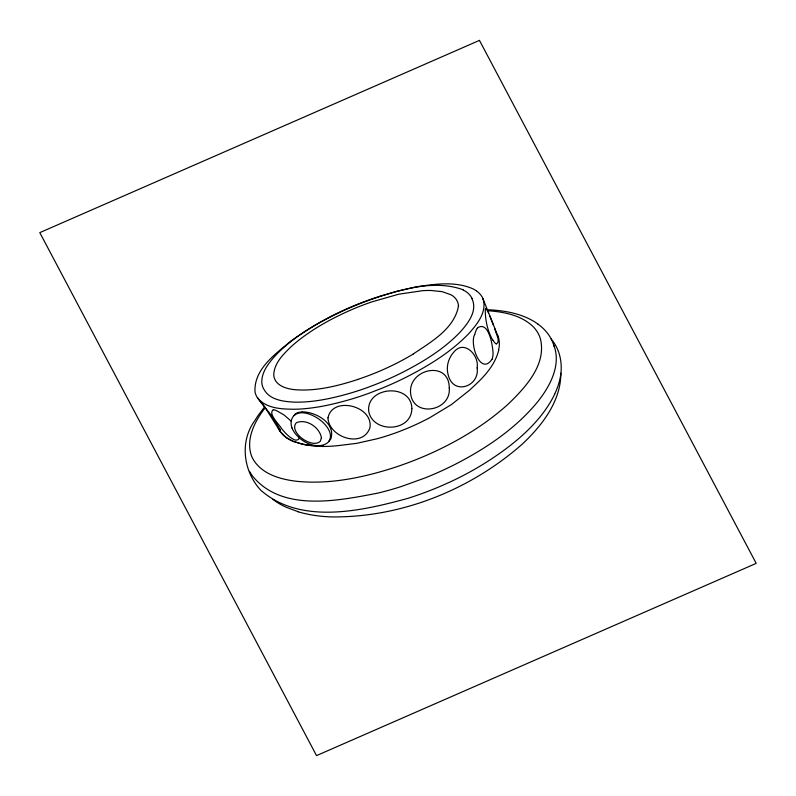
<?xml version="1.0" encoding="UTF-8"?>
<svg xmlns="http://www.w3.org/2000/svg" width="796" height="796" viewBox="0 0 796 796"><rect width="100%" height="100%" fill="white"/><g stroke="black" fill="none" stroke-linecap="round" stroke-linejoin="round"><path stroke-width="1.19" d="M554.643 394.139A84.267 77.103 2.8 0 0 560.334 377.244C562.822 364.09 560.205 349.673 551.359 339.295M498.774 350.001C495.012 365.563 483.321 377.662 471.789 388.05A128.564 117.629 2.8 0 1 469.212 390.478L451.441 404.557L429.93 417.601A257.974 236.034 2.8 0 1 406.02 428.875L398.895 431.691A232.352 212.592 2.8 0 1 377.394 438.686L356.757 443.332L338.996 445.531A137.927 126.196 2.8 0 1 322.201 446.476L306.032 445.123L292.998 441.392M474.645 334.559C469.431 343.952 480.466 376.568 492.107 359.125M298.56 437.243C300.878 439.84 295.187 441.014 293.535 439.352C288.928 437.064 285.426 433.133 282.112 429.303C279.864 424.955 267.625 413.98 273.167 409.811M554.693 394.169C540.922 422.686 513.48 444.974 486.635 462.078A320.101 292.878 2.8 0 1 451.063 481.53L441.571 485.789A343.384 314.181 2.8 0 1 407.711 498.405C362.14 510.873 300.769 525.191 260.889 490.326C243.496 471.759 239.208 441.72 254.959 420.437A120.485 110.236 2.8 0 1 258.511 414.945L264.551 406.915L271.008 414.915M477.341 328.29L477.54 328.032A9.273 8.487 2.8 0 1 477.938 327.554C489.092 321.057 492.873 346.489 493.052 353.424A23.203 21.233 2.8 0 1 492.147 359.145M265.217 407.721C255.188 420.686 246.083 437.72 251.029 454.506A30.935 28.308 2.8 0 0 253.506 459.949C262.73 474.685 281.137 479.52 297.376 481.381C330.479 484.525 363.692 477.471 395.045 467.312A359.056 328.519 2.8 0 0 427.701 454.775C456.974 441.84 484.933 425.263 508.674 403.671C525.698 387.125 546.961 364.269 540.295 338.38A32.825 30.029 2.8 0 0 533.738 327.246C521.798 315.166 504.027 311.893 487.749 310.719M273.346 409.721A10.905 9.98 2.8 0 1 277.108 410.975L284.092 414.995L291.236 421.193A12.716 11.632 2.8 0 1 291.664 419.462A11.841 10.836 2.8 0 1 294.022 415.552L295.177 414.358M294.032 415.552C299.614 410.537 308.231 413.214 314.141 416.228A40.198 36.775 2.8 0 1 320.101 419.98C326.042 424.586 333.872 433.671 328.887 441.342L330.002 440.019A9.393 8.597 2.8 0 0 330.877 438.785C335.982 423.034 315.564 411.681 302.002 411.87M291.227 340.877C275.545 353.802 253.626 369.254 255.019 392.01A18.228 16.676 2.8 0 0 257.397 397.672L264.461 406.816M413.015 354.15C430.357 342.3 453.083 329.793 458.178 307.644A17.89 16.368 2.8 0 0 458.247 306.211M357.882 379.453C338.061 385.861 317.256 391.164 296.251 389.811C287.406 389.194 274.928 386.01 273.764 375.493C273.725 363.563 283.207 354.389 291.177 346.638A133.688 122.325 2.8 0 1 292.868 345.116C310.321 330.012 330.788 318.798 351.842 309.584A278.481 254.8 2.8 0 1 372.05 301.813L398.766 294.192L422.527 290.699A94.296 86.286 2.8 0 1 431.104 290.49L442.268 291.684L451.014 294.789A14.816 13.552 2.8 0 1 458.536 306.211M378.727 296.699L396.935 291.266L414.189 287.296A206.144 188.612 2.8 0 1 419.621 286.321C437.183 283.774 456.217 281.446 472.953 288.829A26.507 24.258 2.8 0 1 476.068 290.63L476.287 290.779M318.4 445.75C311.385 445.74 304.699 442.506 299.435 438.029M323.574 446.058L311.813 445.611L301.594 443.959L293.027 441.233L286.242 437.561L280.162 431.442L264.829 407.045M485.888 308.4L488.625 312.908M487.351 309.724C503.52 310.39 520.246 313.126 534.285 321.614A55.869 51.113 2.8 0 1 535.27 322.221L538.086 324.151M298.142 511.719L286.291 507.291A73.72 67.451 2.8 0 1 277.108 502.356L272.909 499.46M496.386 343.862C500.953 341.633 495.699 333.524 495.072 329.524M282.56 434.407L282.063 433.88A23.97 21.94 2.8 0 1 280.162 431.442M551.21 339.116L551.29 339.205A44.675 40.875 2.8 0 1 553.459 344.31C561.847 364.538 550.086 386.299 537.549 401.94C515.38 428.885 485.759 448.636 454.954 464.436A364.478 333.484 2.8 0 1 425.8 477.66L401.711 486.396A309.336 283.028 2.8 0 1 377.632 493.162C337.882 500.823 282.102 512.246 252.601 476.147A44.546 40.755 2.8 0 1 249.526 471.312L249.526 471.312M271.137 415.094L280.023 429.243M257.406 397.662C266.312 409.015 282.689 409.174 295.873 409.243C314.5 408.647 332.818 404.517 350.658 399.323A302.43 276.719 2.8 0 0 368.349 393.493L381.632 388.368A343.912 314.669 2.8 0 0 407.403 376.588C429.701 365.105 451.461 351.643 468.944 333.444C477.053 324.3 487.251 311.923 483.003 298.858L497.888 336.051M264.65 406.796L259.705 400.657A3.194 2.925 2.8 0 0 259.327 400.318L259.347 400.527M278.272 428.636L279.655 430.467A1.861 1.701 2.8 0 0 280.222 430.935M492.853 340.29C487.54 331.206 485.351 320.539 485.271 310.34A7.831 7.164 2.8 0 1 485.49 308.788M471.958 298.699C477.869 310.967 467.799 323.614 459.959 332.31C443.999 348.917 424.139 361.215 403.801 371.732A316.519 289.605 2.8 0 1 376.259 384.179L368.16 387.274A280.819 256.939 2.8 0 1 347.961 393.841C330.499 398.736 312.48 402.547 294.261 402.139C283.505 401.552 270.073 400.09 264.163 389.712A16.746 15.323 2.8 0 1 261.804 382.319C261.566 372.07 268.481 363.394 274.909 356.111A131.022 119.878 2.8 0 1 285.824 345.723M489.689 315.714L490.754 318.35M553.926 345.753L554.424 347.076M491.052 319.096L493.391 325.037M494.624 328.31L494.923 329.116M292.023 427.95L291.545 426.407A14.885 13.612 2.8 0 1 291.217 421.184M560.872 373.254C560.852 401.313 542.086 425.402 522.624 443.81C470.436 489.948 400.597 517.927 330.648 516.903A149.031 136.365 2.8 0 1 325.415 516.584A119.937 109.739 2.8 0 1 298.112 511.808M295.017 414.169A9.701 8.885 2.8 0 1 301.983 412.109M538.056 324.181A46.636 42.676 2.8 0 1 551.29 339.086M476.535 291.008A19.592 17.92 2.8 0 1 483.092 298.828M291.227 340.877A247.894 226.82 2.8 0 1 305.614 331.046L313.992 325.793A306.072 280.043 2.8 0 1 375.553 297.674C403.005 289.336 433.72 279.724 462.038 289.366A26.835 24.557 2.8 0 1 463.411 290.023M285.764 345.663A203.129 185.856 2.8 0 1 305.634 331.086L307.654 329.753A323.723 296.202 2.8 0 1 378.796 296.878M293.037 441.322A32.576 29.8 2.8 0 1 282.49 434.526M498.017 336.012A27.78 25.412 2.8 0 1 498.575 349.961M463.352 290.142A18.587 17.005 2.8 0 1 472.147 298.629M329.037 441.452A13.293 12.159 2.8 0 1 318.41 445.591M496.177 343.991A10.786 9.87 2.8 0 1 493.082 340.2M474.764 334.579A21.701 19.86 2.8 0 1 477.252 328.241M298.649 437.153A26.547 24.288 2.8 0 1 291.953 428.009M279.913 429.303A4.298 3.94 2.8 0 1 280.411 430.626M413.034 354.18A271.605 248.511 2.8 0 1 357.862 379.394M449.272 388.01C451.193 411.711 412.447 418.059 410.567 392.736C408.617 368.657 449.272 359.822 449.272 388.01M327.972 417.9C328.698 437.283 362.727 448.725 369.891 427.81C373.802 406.01 332.41 395.493 327.972 417.9M477.132 367.901C479.898 386.339 453.76 395.612 448.407 375.662A28.198 25.8 2.8 0 1 447.352 368.021A28.417 25.999 2.8 0 1 450.934 356.021A28.606 26.169 2.8 0 1 453.421 352.598C463.71 338.907 479.441 355.056 477.132 367.901M411.86 408.497C411.691 432.397 372.11 433.522 368.657 410.796C366.797 386.15 411.433 383.184 411.86 408.497M321.415 437.89L320.251 441.292A4.905 4.487 2.8 0 1 319.544 441.959C315.345 444.785 309.783 442.884 305.704 440.755A28.198 25.8 2.8 0 1 301.634 438.108C297.585 434.895 292.122 428.467 295.863 423.283A5.313 4.856 2.8 0 1 296.719 422.557C306.759 418.676 319.793 427.462 321.415 437.89M479.461 40.387L39.8 232.631L316.539 755.613L756.2 563.369L479.461 40.387"/></g></svg>
